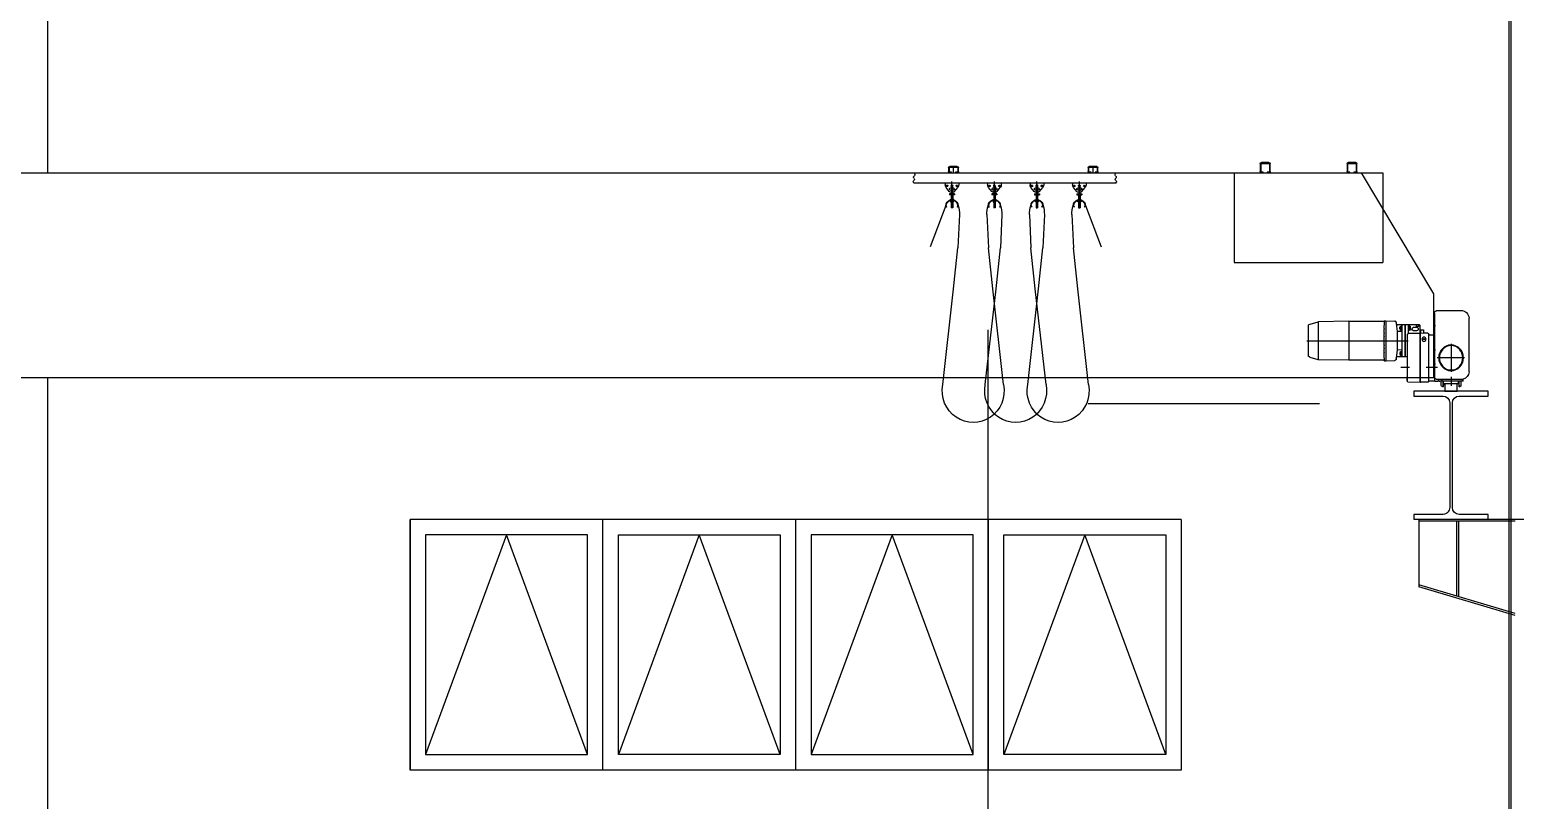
# Model space of a CAD drawing. Extents: x -266287 to 275962, y -324567 to 363765.
# Drawn here: x -123587 to -115880, y -219685 to -215688 of the extents above; entities that cross this region are included whole.
import ezdxf

# ---------------------------------------------------------------- set-up
doc = ezdxf.new("R2010")
doc.units = 0
doc.header["$LTSCALE"] = 1000
doc.layers.get('0').update_dxf_attribs({"linetype": 'CONTINUOUS'})
doc.layers.add('E_WINDOW', color=4, linetype='CONTINUOUS')
doc.layers.add('柱子', color=3, linetype='CONTINUOUS')

# ---------------------------------------------------------------- blocks, each defined once
blk = doc.blocks.new('fsfsfsf')
at = {"color": 240}
for p, q in [((929132.7, 69739), (929132.7, 69778.9)), ((929136.6, 69778.9), (929136.6, 69739)), ((929139.1, 69785.5), (929177.7, 69785.5)), ((929177.7, 69781.5), (929139.1, 69781.5)), ((929180.3, 69739), (929180.3, 69778.9)), ((929184.1, 69778.9), (929184.1, 69739)), ((929582.6, 69739), (929582.6, 69778.9)), ((929586.5, 69778.9), (929586.5, 69739)), ((929589, 69785.5), (929627.6, 69785.5)), ((929627.6, 69781.5), (929589, 69781.5)), ((929630.2, 69739), (929630.2, 69778.9)), ((929634, 69778.9), (929634, 69739)), ((930476, 69739), (930476, 69759)), ((930479.9, 69759), (930479.9, 69739)), ((930482.5, 69765.6), (930521, 69765.6)), ((930521, 69761.6), (930482.5, 69761.6)), ((930501.8, 69732.4), (930501.8, 69765.6)), ((930523.6, 69739), (930523.6, 69759)), ((930527.5, 69759), (930527.5, 69739)), ((931199.5, 69739), (931199.5, 69759)), ((931203.4, 69759), (931203.4, 69739)), ((931205.9, 69765.6), (931244.5, 69765.6)), ((931244.5, 69761.6), (931205.9, 69761.6)), ((931225.2, 69732.4), (931225.2, 69765.6)), ((931247.1, 69739), (931247.1, 69759)), ((931250.9, 69759), (931250.9, 69739)), ((928734.2, 69105), (929109.6, 69732.4)), ((950679, 69732.4), (928997.7, 69732.4)), ((928997.7, 69732.4), (928997.7, 69267.2)), ((929139.1, 69736.4), (929148.1, 69736.4)), ((929148.1, 69736.4), (929148.1, 69732.4)), ((929168.7, 69736.4), (929177.7, 69736.4)), ((929168.7, 69732.4), (929168.7, 69736.4)), ((929589, 69736.4), (929598, 69736.4)), ((929598, 69736.4), (929598, 69732.4)), ((929618.6, 69736.4), (929627.6, 69736.4)), ((929618.6, 69732.4), (929618.6, 69736.4)), ((929769, 69732.4), (929769, 69267.2)), ((930382.9, 69678.5), (930380.3, 69683.2)), ((930381.2, 69691.1), (930384.5, 69694.7)), ((930385, 69703.3), (930382.6, 69706.7)), ((930382.9, 69678.5), (931431.1, 69678.5)), ((930387.3, 69725.2), (930384, 69732.4)), ((930384, 69716), (930385.2, 69716.9)), ((930482.5, 69736.4), (930491.5, 69736.4)), ((930491.5, 69736.4), (930491.5, 69732.4)), ((930512, 69736.4), (930521, 69736.4)), ((930512, 69732.4), (930512, 69736.4)), ((930537.5, 69678.5), (930537.5, 69670.5)), ((930547.1, 69668.9), (930547.1, 69659.3)), ((930571.1, 69678.5), (930574.6, 69678.5)), ((930572.8, 69551.1), (930572.8, 69687.4)), ((930572.8, 69676.7), (930572.8, 69680.4)), ((930598.5, 69668.9), (930598.5, 69659.3)), ((930608.2, 69678.5), (930608.2, 69670.5)), ((930757.7, 69678.5), (930757.7, 69670.5)), ((930767.3, 69668.9), (930767.3, 69659.3)), ((930791.3, 69678.5), (930794.8, 69678.5)), ((930793, 69551.1), (930793, 69687.4)), ((930793, 69676.7), (930793, 69680.4)), ((930818.8, 69668.9), (930818.8, 69659.3)), ((930828.4, 69678.5), (930828.4, 69670.5)), ((930977.9, 69678.5), (930977.9, 69670.5)), ((930987.5, 69668.9), (930987.5, 69659.3)), ((931015, 69678.5), (931011.5, 69678.5)), ((931013.3, 69551.1), (931013.3, 69687.4)), ((931013.3, 69676.7), (931013.3, 69680.4)), ((931039, 69668.9), (931039, 69659.3)), ((931048.6, 69678.5), (931048.6, 69670.5)), ((931198.1, 69678.5), (931198.1, 69670.5)), ((931205.9, 69736.4), (931214.9, 69736.4)), ((931207.8, 69668.9), (931207.8, 69659.3)), ((931214.9, 69736.4), (931214.9, 69732.4)), ((931235.2, 69678.5), (931231.7, 69678.5)), ((931233.5, 69551.1), (931233.5, 69687.4)), ((931233.5, 69676.7), (931233.5, 69680.4)), ((931235.5, 69736.4), (931244.5, 69736.4)), ((931235.5, 69732.4), (931235.5, 69736.4)), ((931259.2, 69668.9), (931259.2, 69659.3)), ((931268.8, 69678.5), (931268.8, 69670.5)), ((931426.7, 69725.2), (931430, 69732.4)), ((931430, 69716), (931428.8, 69716.9)), ((931429, 69703.3), (931431.5, 69706.7)), ((931432.9, 69691.1), (931429.5, 69694.7)), ((931431.1, 69678.5), (931433.8, 69683.2)), ((930559, 69636.2), (930542.3, 69656.8)), ((930551.7, 69664.1), (930542.5, 69664.1)), ((930560, 69622.9), (930560, 69618.9)), ((930585.7, 69622.9), (930560, 69622.9)), ((930585.7, 69618.9), (930560, 69618.9)), ((930581.8, 69592.3), (930563.8, 69592.3)), ((930568.5, 69592.3), (930568.5, 69589.5)), ((930569, 69666.8), (930569, 69664.1)), ((930576.7, 69617.6), (930569, 69617.6)), ((930569, 69617.6), (930569, 69592.3)), ((930569.5, 69663.6), (930569.5, 69622.9)), ((930569.5, 69618.9), (930569.5, 69592.3)), ((930572.8, 69594.4), (930572.8, 69586.4)), ((930576.2, 69663.6), (930576.2, 69622.9)), ((930576.2, 69618.9), (930576.2, 69592.3)), ((930576.7, 69664.1), (930576.7, 69666.8)), ((930576.7, 69617.6), (930576.7, 69592.3)), ((930577.2, 69592.3), (930577.2, 69589.5)), ((930585.7, 69622.9), (930585.7, 69618.9)), ((930586.6, 69636.2), (930603.4, 69656.8)), ((930603.2, 69664.1), (930593.9, 69664.1)), ((930779.3, 69636.2), (930762.5, 69656.8)), ((930772, 69664.1), (930762.7, 69664.1)), ((930780.2, 69622.9), (930780.2, 69618.9)), ((930805.9, 69622.9), (930780.2, 69622.9)), ((930805.9, 69618.9), (930780.2, 69618.9)), ((930802, 69592.3), (930784, 69592.3)), ((930788.7, 69592.3), (930788.7, 69589.5)), ((930789.2, 69666.8), (930789.2, 69664.1)), ((930796.9, 69617.6), (930789.2, 69617.6)), ((930789.2, 69617.6), (930789.2, 69592.3)), ((930789.7, 69663.6), (930789.7, 69622.9)), ((930789.7, 69618.9), (930789.7, 69592.3)), ((930793, 69594.4), (930793, 69586.4)), ((930796.4, 69663.6), (930796.4, 69622.9)), ((930796.4, 69618.9), (930796.4, 69592.3)), ((930796.9, 69664.1), (930796.9, 69666.8)), ((930796.9, 69617.6), (930796.9, 69592.3)), ((930797.4, 69592.3), (930797.4, 69589.5)), ((930805.9, 69622.9), (930805.9, 69618.9)), ((930806.8, 69636.2), (930823.6, 69656.8)), ((930823.4, 69664.1), (930814.1, 69664.1)), ((930999.5, 69636.2), (930982.7, 69656.8)), ((930992.2, 69664.1), (930982.9, 69664.1)), ((931000.4, 69622.9), (931000.4, 69618.9)), ((931000.4, 69622.9), (931026.1, 69622.9)), ((931000.4, 69618.9), (931026.1, 69618.9)), ((931004.3, 69592.3), (931022.3, 69592.3)), ((931008.9, 69592.3), (931008.9, 69589.5)), ((931009.4, 69664.1), (931009.4, 69666.8)), ((931009.4, 69617.6), (931017.1, 69617.6)), ((931009.4, 69617.6), (931009.4, 69592.3)), ((931009.9, 69663.6), (931009.9, 69622.9)), ((931009.9, 69618.9), (931009.9, 69592.3)), ((931013.3, 69594.4), (931013.3, 69586.4)), ((931016.6, 69663.6), (931016.6, 69622.9)), ((931016.6, 69618.9), (931016.6, 69592.3)), ((931017.1, 69666.8), (931017.1, 69664.1)), ((931017.1, 69617.6), (931017.1, 69592.3)), ((931017.6, 69592.3), (931017.6, 69589.5)), ((931026.1, 69622.9), (931026.1, 69618.9)), ((931027, 69636.2), (931043.8, 69656.8)), ((931043.6, 69664.1), (931034.3, 69664.1)), ((931219.7, 69636.2), (931202.9, 69656.8)), ((931212.4, 69664.1), (931203.1, 69664.1)), ((931220.6, 69622.9), (931220.6, 69618.9)), ((931220.6, 69622.9), (931246.3, 69622.9)), ((931220.6, 69618.9), (931246.3, 69618.9)), ((931224.5, 69592.3), (931242.5, 69592.3)), ((931229.1, 69592.3), (931229.1, 69589.5)), ((931229.6, 69664.1), (931229.6, 69666.8)), ((931229.6, 69617.6), (931237.3, 69617.6)), ((931229.6, 69617.6), (931229.6, 69592.3)), ((931230.1, 69663.6), (931230.1, 69622.9)), ((931230.1, 69618.9), (931230.1, 69592.3)), ((931233.5, 69594.4), (931233.5, 69586.4)), ((931236.8, 69663.6), (931236.8, 69622.9)), ((931236.8, 69618.9), (931236.8, 69592.3)), ((931237.3, 69666.8), (931237.3, 69664.1)), ((931237.3, 69617.6), (931237.3, 69592.3)), ((931237.8, 69592.3), (931237.8, 69589.5)), ((931246.3, 69622.9), (931246.3, 69618.9)), ((931247.3, 69636.2), (931264, 69656.8)), ((931254.6, 69664.1), (931263.8, 69664.1)), ((930540.8, 69563.3), (930459.1, 69348.8)), ((930540.7, 69561.8), (930544.6, 69555.1)), ((930546.8, 69556.5), (930543.3, 69562.4)), ((930544.6, 69555.1), (930546.8, 69556.5)), ((930563.8, 69589.5), (930581.8, 69589.5)), ((930580.4, 69589.5), (930565.2, 69589.5)), ((930565.2, 69589.5), (930565.2, 69587.8)), ((930565.2, 69587.8), (930580.4, 69587.8)), ((930565.7, 69587.4), (930565.7, 69581.6)), ((930567.5, 69581.2), (930578.2, 69581.2)), ((930569, 69581.2), (930569, 69551.1)), ((930576.7, 69551.1), (930569, 69551.1)), ((930569.3, 69587.4), (930569.3, 69581.6)), ((930569.5, 69581.2), (930569.5, 69551.1)), ((930572, 69589.5), (930572.8, 69587.8)), ((930573.7, 69587.8), (930572.8, 69589.5)), ((930576.2, 69581.2), (930576.2, 69551.1)), ((930576.4, 69587.4), (930576.4, 69581.6)), ((930576.7, 69581.2), (930576.7, 69551.1)), ((930579.9, 69581.6), (930579.9, 69587.4)), ((930580.4, 69587.8), (930580.4, 69589.5)), ((930602.3, 69562.4), (930598.9, 69556.5)), ((930598.9, 69556.5), (930601.1, 69555.1)), ((930601.1, 69555.1), (930604.9, 69561.8)), ((930611.8, 69515.8), (930603.9, 69342.7)), ((930754.1, 69515.8), (930762, 69342.7)), ((930760.9, 69561.8), (930764.8, 69555.1)), ((930767, 69556.5), (930763.5, 69562.4)), ((930764.8, 69555.1), (930767, 69556.5)), ((930784, 69589.5), (930802, 69589.5)), ((930800.6, 69589.5), (930785.5, 69589.5)), ((930785.5, 69589.5), (930785.5, 69587.8)), ((930785.5, 69587.8), (930800.6, 69587.8)), ((930785.9, 69587.4), (930785.9, 69581.6)), ((930787.7, 69581.2), (930798.4, 69581.2)), ((930789.2, 69581.2), (930789.2, 69551.1)), ((930796.9, 69551.1), (930789.2, 69551.1)), ((930789.5, 69587.4), (930789.5, 69581.6)), ((930789.7, 69581.2), (930789.7, 69551.1)), ((930792.2, 69589.5), (930793, 69587.8)), ((930793.9, 69587.8), (930793, 69589.5)), ((930796.4, 69581.2), (930796.4, 69551.1)), ((930796.6, 69587.4), (930796.6, 69581.6)), ((930796.9, 69581.2), (930796.9, 69551.1)), ((930800.1, 69581.6), (930800.1, 69587.4)), ((930800.6, 69587.8), (930800.6, 69589.5)), ((930822.5, 69562.4), (930819.1, 69556.5)), ((930819.1, 69556.5), (930821.3, 69555.1)), ((930821.3, 69555.1), (930825.2, 69561.8)), ((930832, 69515.8), (930824.1, 69342.7)), ((930974.3, 69515.8), (930982.2, 69342.7)), ((930985, 69555.1), (930981.1, 69561.8)), ((930983.8, 69562.4), (930987.2, 69556.5)), ((930987.2, 69556.5), (930985, 69555.1)), ((931022.3, 69589.5), (931004.3, 69589.5)), ((931005.7, 69589.5), (931020.8, 69589.5)), ((931005.7, 69587.8), (931005.7, 69589.5)), ((931020.8, 69587.8), (931005.7, 69587.8)), ((931006.2, 69581.6), (931006.2, 69587.4)), ((931018.6, 69581.2), (931007.9, 69581.2)), ((931009.4, 69581.2), (931009.4, 69551.1)), ((931009.4, 69551.1), (931017.1, 69551.1)), ((931009.7, 69587.4), (931009.7, 69581.6)), ((931009.9, 69581.2), (931009.9, 69551.1)), ((931012.4, 69587.8), (931013.3, 69589.5)), ((931014.1, 69589.5), (931013.3, 69587.8)), ((931016.6, 69581.2), (931016.6, 69551.1)), ((931016.8, 69587.4), (931016.8, 69581.6)), ((931017.1, 69581.2), (931017.1, 69551.1)), ((931020.4, 69587.4), (931020.4, 69581.6)), ((931020.8, 69589.5), (931020.8, 69587.8)), ((931039.3, 69556.5), (931042.8, 69562.4)), ((931041.5, 69555.1), (931039.3, 69556.5)), ((931045.4, 69561.8), (931041.5, 69555.1)), ((931052.2, 69515.8), (931044.3, 69342.7)), ((931194.5, 69515.8), (931202.4, 69342.7)), ((931205.2, 69555.1), (931201.4, 69561.8)), ((931204, 69562.4), (931207.4, 69556.5)), ((931207.4, 69556.5), (931205.2, 69555.1)), ((931242.5, 69589.5), (931224.5, 69589.5)), ((931225.9, 69589.5), (931241.1, 69589.5)), ((931225.9, 69587.8), (931225.9, 69589.5)), ((931241.1, 69587.8), (931225.9, 69587.8)), ((931226.4, 69581.6), (931226.4, 69587.4)), ((931238.8, 69581.2), (931228.1, 69581.2)), ((931229.6, 69581.2), (931229.6, 69551.1)), ((931229.6, 69551.1), (931237.3, 69551.1)), ((931229.9, 69587.4), (931229.9, 69581.6)), ((931230.1, 69581.2), (931230.1, 69551.1)), ((931232.6, 69587.8), (931233.5, 69589.5)), ((931234.3, 69589.5), (931233.5, 69587.8)), ((931236.8, 69581.2), (931236.8, 69551.1)), ((931237, 69587.4), (931237, 69581.6)), ((931237.3, 69581.2), (931237.3, 69551.1)), ((931240.6, 69587.4), (931240.6, 69581.6)), ((931241.1, 69589.5), (931241.1, 69587.8)), ((931259.5, 69556.5), (931263, 69562.4)), ((931261.7, 69555.1), (931259.5, 69556.5)), ((931265.6, 69561.8), (931261.7, 69555.1)), ((931265.5, 69563.3), (931347.2, 69348.8)), ((930581, 69130), (930603.9, 69342.7)), ((930784.8, 69130), (930762, 69342.7)), ((930801.3, 69130), (930824.1, 69342.7)), ((931005, 69130), (930982.2, 69342.7)), ((931021.5, 69130), (931044.3, 69342.7)), ((931225.3, 69130), (931202.4, 69342.7)), ((929769, 69267.2), (928997.7, 69267.2)), ((930525.1, 68633.9), (930581, 69130)), ((930745.3, 68633.9), (930801.4, 69130.9)), ((930840.7, 68633.9), (930784.7, 69130.9)), ((930965.6, 68633.9), (931021.5, 69130)), ((931061, 68633.9), (931005, 69130)), ((931281.2, 68633.9), (931225.2, 69130.9)), ((928734.2, 68669.1), (928734.2, 69105)), ((928551, 68699.7), (928551, 68978.8)), ((928720.7, 69018.6), (928592.8, 69018.6)), ((928720.7, 69016), (928720.7, 69018.6)), ((928722, 69015.7), (928720.7, 69016)), ((928731, 69006.4), (928731, 68651.8)), ((928726, 68938.9), (928733.8, 68938.9)), ((928765.5, 68901), (928784.9, 68901.3)), ((928801.6, 68901.6), (928784.9, 68901.3)), ((928786.2, 68902.6), (928786.2, 68916)), ((928801.6, 68917.6), (928787.5, 68917.4)), ((928801.6, 68901.6), (928801.6, 68917.6)), ((928801.6, 68901.6), (928802.9, 68901.7)), ((928802.9, 68646.5), (928802.9, 68901.7)), ((928805.5, 68901), (928802.9, 68901)), ((928805.5, 68646.6), (928805.5, 68941.4)), ((928805.6, 68901.6), (928805.5, 68901.6)), ((928805.8, 68901.6), (928805.6, 68901.6)), ((928806.2, 68901.5), (928805.8, 68901.6)), ((928806.8, 68901.5), (928806.2, 68901.5)), ((928864.6, 68901.5), (928806.8, 68901.5)), ((928807.5, 68943.5), (928865.6, 68943.5)), ((928813.2, 68942.2), (928813.2, 68936.9)), ((928814.5, 68935.6), (928822.2, 68935.6)), ((928823.5, 68936.9), (928823.5, 68942.2)), ((928838.9, 68931.6), (928823.5, 68931.6)), ((928823.5, 68913), (928838.9, 68913)), ((928856.3, 68935.6), (928856.6, 68936.9)), ((928856.4, 68936.2), (928856.3, 68935.5)), ((928856.3, 68935.6), (928856.3, 68918.3)), ((928856.3, 68935.5), (928856.3, 68934.8)), ((928856.3, 68934.1), (928856.3, 68933.4)), ((928856.3, 68933.4), (928856.4, 68932.6)), ((928856.4, 68930.5), (928856.3, 68929.1)), ((928856.3, 68929.1), (928856.3, 68927.6)), ((928856.3, 68926.2), (928856.3, 68924.8)), ((928856.3, 68924.8), (928856.4, 68923.4)), ((928856.4, 68921.2), (928856.3, 68920.5)), ((928856.3, 68920.5), (928856.3, 68919.8)), ((928856.3, 68919.1), (928856.3, 68918.4)), ((928856.3, 68918.4), (928856.4, 68917.7)), ((928856.3, 68918.3), (928856.6, 68917)), ((928856.6, 68936.9), (928856.4, 68936.2)), ((928856.4, 68932.6), (928856.6, 68931.9)), ((928856.6, 68931.9), (928856.4, 68930.5)), ((928856.4, 68923.4), (928856.6, 68921.9)), ((928856.6, 68921.9), (928856.4, 68921.2)), ((928856.4, 68917.7), (928856.6, 68917)), ((928856.6, 68936.9), (928860.9, 68936.9)), ((928856.6, 68931.9), (928860.9, 68931.9)), ((928856.6, 68921.9), (928860.9, 68921.9)), ((928856.6, 68917), (928860.9, 68917)), ((928860.2, 68935), (928860.1, 68934.4)), ((928860.1, 68934.4), (928860.2, 68933.8)), ((928860.2, 68928.9), (928860.1, 68927.9)), ((928860.1, 68927.9), (928860.1, 68926.9)), ((928860.1, 68926.9), (928860.1, 68925.9)), ((928860.1, 68925.9), (928860.2, 68925)), ((928860.2, 68920.1), (928860.1, 68919.5)), ((928860.1, 68919.5), (928860.2, 68918.8)), ((928860.3, 68935.6), (928860.2, 68935)), ((928860.2, 68933.8), (928860.3, 68933.2)), ((928860.4, 68929.9), (928860.2, 68928.9)), ((928860.2, 68925), (928860.4, 68924)), ((928860.3, 68920.7), (928860.2, 68920.1)), ((928860.2, 68918.8), (928860.3, 68918.2)), ((928860.5, 68936.3), (928860.3, 68935.6)), ((928860.3, 68933.2), (928860.5, 68932.6)), ((928860.5, 68921.3), (928860.3, 68920.7)), ((928860.3, 68918.2), (928860.5, 68917.6)), ((928860.6, 68930.9), (928860.4, 68929.9)), ((928860.4, 68924), (928860.6, 68923)), ((928860.9, 68936.9), (928860.5, 68936.3)), ((928860.5, 68932.6), (928860.9, 68931.9)), ((928860.9, 68921.9), (928860.5, 68921.3)), ((928860.5, 68917.6), (928860.9, 68917)), ((928860.9, 68931.9), (928860.6, 68930.9)), ((928860.6, 68923), (928860.9, 68921.9)), ((928860.9, 68936.9), (928862, 68939)), ((928860.9, 68917), (928862, 68914.8)), ((928862, 68939), (928865.3, 68939)), ((928862, 68914.8), (928862, 68939)), ((928862, 68914.8), (928865.3, 68914.8)), ((928864.6, 68941.5), (928864.7, 68942.1)), ((928864.6, 68941.4), (928864.6, 68941.5)), ((928864.6, 68941.4), (928864.6, 68941.4)), ((928864.6, 68941.4), (928864.6, 68939)), ((928864.6, 68939.6), (928864.7, 68940.1)), ((928864.6, 68900.3), (928864.6, 68914.8)), ((928864.7, 68912.3), (928864.6, 68912.3)), ((928864.7, 68942.1), (928864.9, 68942.7)), ((928864.7, 68940.1), (928864.8, 68940.5)), ((928864.8, 68912.2), (928864.7, 68912.3)), ((928864.8, 68940.5), (928865, 68941)), ((928865, 68912.2), (928864.8, 68912.2)), ((928864.9, 68942.7), (928865.2, 68943.1)), ((928865, 68941), (928865.3, 68941.3)), ((928865.3, 68912.2), (928865, 68912.2)), ((928865.2, 68943.1), (928865.4, 68943.3)), ((928865.3, 68912.2), (928865.3, 68941.3)), ((928865.4, 68943.3), (928865.5, 68943.5)), ((928865.5, 68943.5), (928865.6, 68943.5)), ((928867.2, 68944.2), (928880, 68944.2)), ((928880, 68778.1), (928880, 68944.2)), ((928880, 68943.5), (928882.6, 68943.5)), ((928882.6, 68944.2), (928922.5, 68944.2)), ((928882.6, 68777.4), (928882.6, 68944.2)), ((928898, 68777.4), (928898, 68944.2)), ((928898, 68941.6), (928898, 68941.6)), ((928901.2, 68939), (928898, 68939)), ((928901.2, 68914.8), (928898, 68914.8)), ((928898, 68908.7), (928924.4, 68909)), ((928902.4, 68936.9), (928901.2, 68939)), ((928901.2, 68914.8), (928901.2, 68939)), ((928902.4, 68917), (928901.2, 68914.8)), ((928902.4, 68936.9), (928902.7, 68936.3)), ((928906.7, 68936.9), (928902.4, 68936.9)), ((928902.7, 68932.5), (928902.4, 68931.9)), ((928902.4, 68931.9), (928902.7, 68930.9)), ((928906.7, 68931.9), (928902.4, 68931.9)), ((928902.7, 68923), (928902.4, 68921.9)), ((928902.4, 68921.9), (928902.7, 68921.4)), ((928906.7, 68921.9), (928902.4, 68921.9)), ((928902.7, 68917.5), (928902.4, 68917)), ((928906.7, 68917), (928902.4, 68917)), ((928902.7, 68936.3), (928902.9, 68935.8)), ((928902.9, 68933.1), (928902.7, 68932.5)), ((928902.7, 68930.9), (928902.9, 68929.9)), ((928902.9, 68924), (928902.7, 68923)), ((928902.7, 68921.4), (928902.9, 68920.8)), ((928902.9, 68918.1), (928902.7, 68917.5)), ((928902.9, 68935.8), (928903.1, 68935.2)), ((928903.1, 68933.6), (928902.9, 68933.1)), ((928902.9, 68929.9), (928903.1, 68928.9)), ((928903.1, 68925), (928902.9, 68924)), ((928902.9, 68920.8), (928903.1, 68920.3)), ((928903.1, 68918.6), (928902.9, 68918.1)), ((928903.1, 68935.2), (928903.2, 68934.7)), ((928903.2, 68934.1), (928903.1, 68933.6)), ((928903.1, 68928.9), (928903.1, 68927.9)), ((928903.1, 68927.9), (928903.2, 68926.9)), ((928903.2, 68926.9), (928903.1, 68925.9)), ((928903.1, 68925.9), (928903.1, 68925)), ((928903.1, 68920.3), (928903.2, 68919.7)), ((928903.2, 68919.2), (928903.1, 68918.6)), ((928903.2, 68934.7), (928903.2, 68934.1)), ((928903.2, 68919.7), (928903.2, 68919.2)), ((928906.8, 68936.3), (928906.7, 68936.9)), ((928906.7, 68936.9), (928907, 68935.6)), ((928906.7, 68931.9), (928906.8, 68932.6)), ((928906.8, 68930.7), (928906.7, 68931.9)), ((928906.7, 68921.9), (928906.8, 68923.2)), ((928906.8, 68921.3), (928906.7, 68921.9)), ((928906.7, 68917), (928907, 68918.3)), ((928906.7, 68917), (928906.8, 68917.6)), ((928906.9, 68935.7), (928906.8, 68936.3)), ((928906.8, 68932.6), (928906.9, 68933.2)), ((928906.9, 68929.4), (928906.8, 68930.7)), ((928906.8, 68923.2), (928906.9, 68924.5)), ((928906.9, 68920.7), (928906.8, 68921.3)), ((928906.8, 68917.6), (928906.9, 68918.2)), ((928907, 68935), (928906.9, 68935.7)), ((928906.9, 68933.2), (928907, 68933.8)), ((928907, 68928.2), (928906.9, 68929.4)), ((928906.9, 68924.5), (928907, 68925.7)), ((928907, 68920.1), (928906.9, 68920.7)), ((928906.9, 68918.2), (928907, 68918.8)), ((928907, 68918.3), (928907, 68935.6)), ((928907, 68934.4), (928907, 68935)), ((928907, 68933.8), (928907, 68934.4)), ((928908.6, 68932.2), (928907, 68932.2)), ((928907, 68926.9), (928907, 68928.2)), ((928907, 68925.7), (928907, 68926.9)), ((928908.6, 68921.6), (928907, 68921.6)), ((928907, 68919.5), (928907, 68920.1)), ((928907, 68918.8), (928907, 68919.5)), ((928909.6, 68931.2), (928908.6, 68932.2)), ((928908.6, 68921.6), (928908.6, 68932.2)), ((928909.6, 68922.6), (928908.6, 68921.6)), ((928909.6, 68922.6), (928909.6, 68931.2)), ((928924.1, 68944.4), (928922.5, 68944.2)), ((928925.7, 68945.1), (928924.1, 68944.4)), ((928928.9, 68950.9), (928924.4, 68909)), ((928924.4, 68909), (928924.4, 68813.3)), ((928927, 68946.2), (928925.7, 68945.1)), ((928928, 68947.5), (928927, 68946.2)), ((928928.7, 68949.1), (928928, 68947.5)), ((928928.9, 68950.9), (928928.7, 68949.1)), ((928928.9, 68955.5), (928929.1, 68957.4)), ((928928.9, 68955.5), (928928.9, 68950.9)), ((928929.1, 68957.4), (928929.8, 68959.1)), ((928929.8, 68959.1), (928930.8, 68960.6)), ((928930.8, 68960.6), (928932.2, 68961.8)), ((928932.2, 68961.8), (928933.8, 68962.5)), ((928933.8, 68962.5), (928935.6, 68962.8)), ((928982.9, 68965.4), (928935.6, 68962.8)), ((928989.5, 68965.5), (928982.9, 68965.5)), ((928982.9, 68965.4), (928982.9, 68756.9)), ((928992.1, 68962.1), (928992, 68963)), ((928992, 68959.7), (928992.2, 68955.8)), ((928992.1, 68924.3), (928992, 68923.8)), ((928992, 68923.8), (928992, 68922.8)), ((928992, 68922.8), (928992, 68922.6)), ((928992, 68922.6), (928992, 68922.4)), ((928992, 68922.4), (928992.1, 68921.6)), ((928992.1, 68901.9), (928992, 68900.5)), ((928992, 68900.5), (928992.1, 68899.7)), ((929175.1, 68962.2), (928992.1, 68962.1)), ((928992.1, 68962.1), (928992.3, 68950.7)), ((928992.7, 68924.5), (928992.1, 68924.3)), ((928992.1, 68921.6), (928992.7, 68921)), ((928992.1, 68921.6), (928992.1, 68921.6)), ((928992.7, 68902.8), (928992.1, 68902.3)), ((928992.1, 68902.3), (928992.1, 68901.9)), ((928992.1, 68899.7), (928993, 68899)), ((928992.1, 68899.7), (928992.1, 68899.7)), ((928992.2, 68955.8), (928993, 68926.8)), ((928993, 68924.6), (928992.7, 68924.5)), ((928992.7, 68921), (928992.8, 68920.8)), ((928993.2, 68903.3), (928992.7, 68902.8)), ((928992.8, 68920.8), (928993.1, 68920.4)), ((928993, 68926.8), (928993, 68924.6)), ((928993, 68899), (928993.2, 68898.9)), ((928993.1, 68920.4), (928993.2, 68915.7)), ((928993.2, 68915.7), (928993.2, 68903.3)), ((928993.2, 68898.9), (928993.2, 68886.1)), ((929175.1, 68962.2), (929331.6, 68960.2)), ((929175.1, 68962.2), (929175.1, 68760.1)), ((929333.2, 68959.5), (929332.9, 68959.5)), ((929333.2, 68959.5), (929333.2, 68763.7)), ((929375.5, 68947.8), (929333.2, 68959.5)), ((929376.2, 68947.4), (929375.5, 68947.8)), ((929376.5, 68946.5), (929375.8, 68947.2)), ((929376.9, 68946.6), (929376.2, 68947.4)), ((929377.3, 68945.6), (929376.9, 68946.6)), ((929377, 68944.5), (929377.2, 68944.4)), ((929377.2, 68944.4), (929377.3, 68944.4)), ((929377.5, 68944.5), (929377.3, 68945.6)), ((929377.3, 68944.4), (929377.5, 68944.4)), ((929377.5, 68944.8), (929383.4, 68943.2)), ((929377.5, 68944.4), (929377.5, 68944.5)), ((929377.5, 68944.4), (929377.5, 68944.4)), ((929384.6, 68780.7), (929384.6, 68941.6)), ((931048.1, 68917.6), (931048.1, 62632.3)), ((928644.2, 68846.2), (928644.2, 68699.5)), ((928760.6, 68892.7), (928734.2, 68892.7)), ((928760.5, 68649.4), (928760.5, 68895.7)), ((928784.9, 68872.9), (928781.7, 68871)), ((928781.7, 68871), (928781.7, 68867.3)), ((928781.7, 68867.3), (928784.9, 68865.3)), ((928788.1, 68871), (928784.9, 68872.9)), ((928784.9, 68865.3), (928788.1, 68867.3)), ((928788.1, 68867.3), (928788.1, 68871)), ((929391.9, 68861.1), (928867.6, 68861.1)), ((928871, 68649.8), (928871, 68893)), ((928992.1, 68822.2), (928992, 68821)), ((928992, 68821), (928992.1, 68820)), ((928993.2, 68886.1), (928992.1, 68885.4)), ((928992.1, 68885.4), (928992.1, 68885)), ((928992.1, 68885), (928992.1, 68883.8)), ((928992.1, 68883.8), (928992.1, 68882.9)), ((928992.1, 68882.9), (928992.1, 68882.7)), ((928992.1, 68882.7), (928993.2, 68882.1)), ((928992.1, 68869.9), (928992.2, 68870.1)), ((928992.1, 68869), (928992.1, 68869.9)), ((928992.1, 68867.8), (928992.1, 68869)), ((928992.2, 68867.5), (928992.1, 68867.8)), ((928992.1, 68854.7), (928992.2, 68854.8)), ((928992.1, 68853.8), (928992.1, 68854.7)), ((928992.1, 68852.6), (928992.1, 68853.8)), ((928992.2, 68852.2), (928992.1, 68852.6)), ((928993.2, 68840.2), (928992.1, 68839.5)), ((928992.1, 68839.5), (928992.1, 68839.1)), ((928992.1, 68839.1), (928992.1, 68837.9)), ((928992.1, 68837.9), (928992.1, 68837)), ((928992.1, 68837), (928992.1, 68836.9)), ((928992.1, 68836.9), (928993.2, 68836.2)), ((928992.4, 68822.8), (928992.1, 68822.6)), ((928992.1, 68822.6), (928992.1, 68822.2)), ((928993.2, 68870.7), (928992.2, 68870.1)), ((928992.2, 68867.5), (928993.2, 68866.9)), ((928993.2, 68855.4), (928992.2, 68854.8)), ((928992.2, 68852.2), (928993.2, 68851.6)), ((928993.2, 68823.4), (928992.4, 68822.8)), ((928993.2, 68882.1), (928993.2, 68870.7)), ((928993.2, 68866.9), (928993.2, 68855.4)), ((928993.2, 68851.6), (928993.2, 68840.2)), ((928993.2, 68836.2), (928993.2, 68823.4)), ((928575.4, 68772.8), (928715.9, 68772.8)), ((928726, 68812.6), (928733.8, 68812.6)), ((928873.1, 68778.1), (928880, 68778.1)), ((928880, 68778.7), (928882.6, 68778.7)), ((928882.6, 68777.4), (928925.3, 68777.4)), ((928898, 68813.5), (928924.4, 68813.3)), ((928901.2, 68807.4), (928898, 68807.4)), ((928901.2, 68783.3), (928898, 68783.3)), ((928902.4, 68805.3), (928901.2, 68807.4)), ((928901.2, 68783.3), (928901.2, 68807.4)), ((928902.4, 68785.4), (928901.2, 68783.3)), ((928902.4, 68805.3), (928902.7, 68804.7)), ((928906.7, 68805.3), (928902.4, 68805.3)), ((928902.7, 68800.9), (928902.4, 68800.3)), ((928902.4, 68800.3), (928902.7, 68799.3)), ((928906.7, 68800.3), (928902.4, 68800.3)), ((928902.7, 68791.4), (928902.4, 68790.4)), ((928902.4, 68790.4), (928902.7, 68789.8)), ((928906.7, 68790.4), (928902.4, 68790.4)), ((928902.7, 68786), (928902.4, 68785.4)), ((928906.7, 68785.4), (928902.4, 68785.4)), ((928902.7, 68804.7), (928902.9, 68804.2)), ((928902.9, 68801.5), (928902.7, 68800.9)), ((928902.7, 68799.3), (928902.9, 68798.3)), ((928902.9, 68792.4), (928902.7, 68791.4)), ((928902.7, 68789.8), (928902.9, 68789.2)), ((928902.9, 68786.5), (928902.7, 68786)), ((928902.9, 68804.2), (928903.1, 68803.6)), ((928903.1, 68802), (928902.9, 68801.5)), ((928902.9, 68798.3), (928903.1, 68797.3)), ((928903.1, 68793.4), (928902.9, 68792.4)), ((928902.9, 68789.2), (928903.1, 68788.7)), ((928903.1, 68787.1), (928902.9, 68786.5)), ((928903.1, 68803.6), (928903.2, 68803.1)), ((928903.2, 68802.6), (928903.1, 68802)), ((928903.1, 68797.3), (928903.1, 68796.3)), ((928903.1, 68796.3), (928903.2, 68795.4)), ((928903.2, 68795.4), (928903.1, 68794.4)), ((928903.1, 68794.4), (928903.1, 68793.4)), ((928903.1, 68788.7), (928903.2, 68788.1)), ((928903.2, 68787.6), (928903.1, 68787.1)), ((928903.2, 68803.1), (928903.2, 68802.6)), ((928903.2, 68788.1), (928903.2, 68787.6)), ((928906.8, 68804.7), (928906.7, 68805.3)), ((928906.7, 68805.3), (928907, 68804)), ((928906.7, 68800.3), (928906.8, 68801)), ((928906.8, 68799.1), (928906.7, 68800.3)), ((928906.7, 68790.4), (928906.8, 68791.6)), ((928906.8, 68789.7), (928906.7, 68790.4)), ((928906.7, 68785.4), (928907, 68786.7)), ((928906.7, 68785.4), (928906.8, 68786)), ((928906.9, 68804.1), (928906.8, 68804.7)), ((928906.8, 68801), (928906.9, 68801.6)), ((928906.9, 68797.8), (928906.8, 68799.1)), ((928906.8, 68791.6), (928906.9, 68792.9)), ((928906.9, 68789.1), (928906.8, 68789.7)), ((928906.8, 68786), (928906.9, 68786.6)), ((928907, 68803.5), (928906.9, 68804.1)), ((928906.9, 68801.6), (928907, 68802.2)), ((928907, 68796.6), (928906.9, 68797.8)), ((928906.9, 68792.9), (928907, 68794.1)), ((928907, 68788.5), (928906.9, 68789.1)), ((928906.9, 68786.6), (928907, 68787.2)), ((928907, 68786.7), (928907, 68804)), ((928907, 68802.8), (928907, 68803.5)), ((928907, 68802.2), (928907, 68802.8)), ((928907, 68800.7), (928909.6, 68800.7)), ((928907, 68795.4), (928907, 68796.6)), ((928907, 68794.1), (928907, 68795.4)), ((928907, 68790), (928909.6, 68790)), ((928907, 68787.9), (928907, 68788.5)), ((928907, 68787.2), (928907, 68787.9)), ((928909.6, 68800.7), (928910.9, 68799.9)), ((928909.6, 68800.7), (928909.6, 68790)), ((928909.6, 68790), (928910.9, 68790.8)), ((928910.9, 68799.9), (928910.9, 68790.8)), ((928924.4, 68813.3), (928928.7, 68772.9)), ((928926.5, 68776.6), (928925.3, 68777.4)), ((928927.5, 68775.6), (928926.5, 68776.6)), ((928928.3, 68774.3), (928927.5, 68775.6)), ((928928.7, 68772.9), (928928.3, 68774.3)), ((928928.9, 68771.4), (928928.7, 68772.9)), ((928928.9, 68771.4), (928928.9, 68766.7)), ((928928.9, 68766.7), (928929.1, 68764.9)), ((928929.1, 68764.9), (928929.8, 68763.2)), ((928929.8, 68763.2), (928930.8, 68761.7)), ((928930.8, 68761.7), (928932.2, 68760.5)), ((928932.2, 68760.5), (928933.8, 68759.8)), ((928933.8, 68759.8), (928935.6, 68759.4)), ((928982.9, 68756.9), (928935.6, 68759.4)), ((928989.5, 68756.8), (928982.9, 68756.8)), ((928992.1, 68800.7), (928992, 68800.1)), ((928992, 68800.1), (928992, 68799.7)), ((928992, 68799.7), (928992, 68799.5)), ((928992, 68799.5), (928992, 68799.2)), ((928992, 68799.2), (928992, 68798.1)), ((928992, 68798.1), (928992.1, 68798)), ((928992.7, 68784.8), (928992, 68759.3)), ((928992.2, 68766.5), (928992, 68762.7)), ((928992.1, 68820), (928992.1, 68819.9)), ((928992.1, 68819.9), (928992.8, 68819.4)), ((928992.4, 68801), (928992.1, 68800.7)), ((928992.1, 68798), (928992.7, 68797.8)), ((928992.1, 68760.2), (929175.1, 68760.1)), ((928992.3, 68769.3), (928992.2, 68766.5)), ((928992.8, 68801.5), (928992.4, 68801)), ((928992.7, 68797.8), (928993, 68797.7)), ((928993, 68797.7), (928992.7, 68784.8)), ((928992.8, 68819.4), (928993.2, 68819)), ((928993.1, 68801.8), (928992.8, 68801.5)), ((928993.2, 68806.6), (928993.1, 68801.8)), ((928993.2, 68819), (928993.2, 68806.6)), ((929175.1, 68760.1), (929331.6, 68762.1)), ((929332.9, 68762.8), (929333.2, 68762.8)), ((929333.2, 68762.8), (929375.5, 68774.5)), ((929333.2, 68762.8), (929333.2, 68763.7)), ((929375.5, 68774.5), (929376.2, 68774.9)), ((929376.2, 68774.9), (929376.9, 68775.6)), ((929376.9, 68775.6), (929377.5, 68777.5)), ((929377.5, 68777.5), (929383.4, 68779.1)), ((928644.2, 68675), (928644.2, 68628.3)), ((928715.4, 68722.9), (928773.6, 68722.9)), ((928726, 68739.5), (928733.8, 68739.5)), ((928734.2, 68669.1), (951054.4, 68669.1)), ((928860.7, 68722.9), (928905.5, 68722.9)), ((928872.3, 68674.4), (928871, 68674.4)), ((928872.3, 68655.8), (928872.3, 68674.4)), ((928451.4, 68574.7), (928451.4, 68600)), ((928451.4, 68600), (928837, 68600)), ((928581.2, 68652.5), (928581.2, 68663.2)), ((928722, 68662.4), (928581.2, 68662.4)), ((928581.2, 68652.5), (928585.7, 68652.5)), ((928583.5, 68652.5), (928584.3, 68652)), ((928584.3, 68652), (928585.7, 68651.8)), ((928585.7, 68652.5), (928585.7, 68662.7)), ((928585.7, 68651.8), (928691.4, 68651.8)), ((928592.5, 68630), (928592.5, 68651.8)), ((928602.6, 68623.1), (928598.8, 68623.4)), ((928602.6, 68623.1), (928602.6, 68651.8)), ((928604.2, 68638.4), (928602.6, 68623.1)), ((928605.7, 68639.8), (928605.7, 68651.8)), ((928682.8, 68639.8), (928605.7, 68639.8)), ((928612.1, 68600), (928612.1, 68639.8)), ((928676.3, 68600), (928612.1, 68600)), ((928676.3, 68639.8), (928676.3, 68600)), ((928682.8, 68639.8), (928682.8, 68651.8)), ((928684.4, 68638.4), (928685.9, 68623.1)), ((928685.9, 68623.1), (928685.9, 68651.8)), ((928688.9, 68623.4), (928685.9, 68623.1)), ((928691.4, 68651.8), (928691.4, 68662.4)), ((928694, 68655), (928691.4, 68655)), ((928694, 68662.4), (928694, 68652.4)), ((928694, 68652.4), (928702.7, 68652.5)), ((928695.3, 68630), (928695.3, 68652.4)), ((928706.6, 68652.5), (928702.3, 68652.5)), ((928707.2, 68653.1), (928707.2, 68662.4)), ((928707.2, 68659.8), (928711.7, 68659.8)), ((928711.7, 68662.4), (928711.7, 68651.8)), ((928731, 68651.8), (928711.7, 68651.8)), ((928734.2, 68651.8), (928760.5, 68651.8)), ((928762.5, 68647.2), (928802.9, 68646.5)), ((928805.5, 68647.2), (928802.9, 68647.2)), ((928869, 68647.7), (928805.5, 68646.6)), ((928837, 68600), (928837, 68574.7)), ((928872.3, 68655.8), (928871, 68655.8)), ((928602.4, 68574.7), (928451.4, 68574.7)), ((928637.1, 67996.6), (928637.1, 68538.8)), ((928651.3, 68538.8), (928651.3, 67996.6)), ((928837, 68574.7), (928686, 68574.7)), ((928451.4, 67935.4), (928451.4, 67960.7)), ((928451.4, 67960.7), (928602.4, 67960.7)), ((928837, 67935.4), (928451.4, 67935.4)), ((928686, 67960.7), (928837, 67960.7)), ((928837, 67960.7), (928837, 67935.4))]:
    blk.add_line(p, q, dxfattribs=at)
for centre, major_axis, start_param, end_param in [((929139.1, 69778.9, -199.8), (0, 6.65), 0, 1.570796), ((929139.1, 69778.9, -199.8), (0, 2.66), 0, 1.570796), ((929177.7, 69778.9, -199.8), (0, 6.65), 4.712389, 6.283185), ((929177.7, 69778.9, -199.8), (0, 2.66), -1.570796, 0), ((929589, 69778.9, -199.8), (0, 6.65), 0, 1.570796), ((929589, 69778.9, -199.8), (0, 2.66), 0, 1.570796), ((929627.6, 69778.9, -199.8), (0, 6.65), 4.712389, 6.283185), ((929627.6, 69778.9, -199.8), (0, 2.66), -1.570796, 0), ((930482.5, 69759), (0, 6.65), 0, 1.570796), ((930482.5, 69759), (0, 2.66), 0, 1.570796), ((930521, 69759), (0, 6.65), 4.712389, 6.283185), ((930521, 69759), (0, 2.66), -1.570796, 0), ((931205.9, 69759), (0, 6.65), 0, 1.570796), ((931205.9, 69759), (0, 2.66), 0, 1.570796), ((931244.5, 69759), (0, 6.65), -1.570796, 0), ((931244.5, 69759), (0, 2.66), -1.570796, 0), ((929139.1, 69739, -199.8), (0, 6.65), 1.570796, 3.141593), ((929139.1, 69739, -199.8), (0, 2.66), 1.570796, 3.141593), ((929177.7, 69739, -199.8), (0, 2.66), 3.141593, 4.712389), ((929177.7, 69739, -199.8), (0, 6.65), 3.141593, 4.712389), ((929589, 69739, -199.8), (0, 6.65), 1.570796, 3.141593), ((929589, 69739, -199.8), (0, 2.66), 1.570796, 3.141593), ((929627.6, 69739, -199.8), (0, 2.66), 3.141593, 4.712389), ((929627.6, 69739, -199.8), (0, 6.65), 3.141593, 4.712389), ((930385.8, 69686.6), (0, 6.65), 0.811376, 2.099571), ((930387.7, 69710.6), (0, 6.65), 0.622356, 2.207622), ((930379.8, 69699.3), (0, 6.65), 3.952969, 5.349215), ((930381.5, 69722.3), (0, 6.65), 3.763949, 5.155799), ((930482.5, 69739), (0, 6.65), 1.570796, 3.141593), ((930482.5, 69739), (0, 2.66), 1.570796, 3.141593), ((930521, 69739), (0, 2.66), 3.141593, 4.712389), ((930521, 69739), (0, 6.65), 3.141593, 4.712389), ((930558, 69670.5), (0, 21.3), 1.570796, 2.268758), ((930547.1, 69664.1), (0, 4.12), -1.570796, 1.570796), ((930572.8, 69666.8), (0, 3.99), -1.570796, 1.570796), ((930598.5, 69664.1), (0, 4.12), -1.570796, 1.570796), ((930587.6, 69670.5), (0, 21.3), 4.014427, 4.712389), ((930778.3, 69670.5), (0, 21.3), 1.570796, 2.268758), ((930767.3, 69664.1), (0, 4.12), 4.712389, 7.853982), ((930793, 69666.8), (0, 3.99), -1.570796, 1.570796), ((930818.8, 69664.1), (0, 4.12), 4.712389, 7.853982), ((930807.8, 69670.5), (0, 21.3), 4.014427, 4.712389), ((930998.5, 69670.5), (0, 21.3), 1.570796, 2.268758), ((930987.5, 69664.1), (0, 4.12), -1.570796, 1.570796), ((931013.3, 69666.8), (0, 3.99), -1.570796, 1.570796), ((931039, 69664.1), (0, 4.12), -1.570796, 1.570796), ((931028, 69670.5), (0, 21.3), 4.014427, 4.712389), ((931218.7, 69670.5), (0, 21.3), 1.570796, 2.268758), ((931205.9, 69739), (0, 6.65), 1.570796, 3.141593), ((931205.9, 69739), (0, 2.66), 1.570796, 3.141593), ((931207.8, 69664.1), (0, 4.12), 4.712389, 7.853982), ((931233.5, 69666.8), (0, 3.99), -1.570796, 1.570796), ((931244.5, 69739), (0, 2.66), 3.141593, 4.712389), ((931244.5, 69739), (0, 6.65), 3.141593, 4.712389), ((931259.2, 69664.1), (0, 4.12), 4.712389, 7.853982), ((931248.3, 69670.5), (0, 21.3), 4.014427, 4.712389), ((931432.5, 69722.3), (0, 6.65), 1.127387, 2.519236), ((931434.2, 69699.3), (0, 6.65), 0.933971, 2.330216), ((931426.3, 69710.6), (0, 6.65), 4.075563, 5.660829), ((931428.2, 69686.6), (0, 6.65), 4.183615, 5.471809), ((930572.8, 69560.4), (0, 33.2), 0.283794, 1.530786), ((930572.8, 69648.2), (0, 18.6), 2.268758, 2.954794), ((930565.1, 69648.2), (0, 5.32), 0.523599, 2.617994), ((930572.8, 69634.3), (0, 21.3), 0.163224, 0.523599), ((930572.8, 69662), (0, 21.3), 2.617994, 2.978369), ((930572.8, 69664.1), (0, 3.99), 1.570796, 2.093111), ((930572.8, 69663.6), (0, 3.46), -1.570796, 1.570796), ((930572.8, 69664.1), (0, 3.99), 4.190074, 4.712389), ((930572.8, 69634.3), (0, 21.3), -0.523599, -0.163224), ((930572.8, 69662), (0, 21.3), 3.304816, 3.665191), ((930572.8, 69648.2), (0, 18.6), 3.328391, 4.014427), ((930572.8, 69560.4), (0, 33.2), -1.530786, -0.283794), ((930580.5, 69648.2), (0, 5.32), 3.665191, 5.759587), ((930793, 69560.4), (0, 33.2), 0.283794, 1.530786), ((930793, 69648.2), (0, 18.6), 2.268758, 2.954794), ((930785.3, 69648.2), (0, 5.32), 0.523599, 2.617994), ((930793, 69634.3), (0, 21.3), 0.163224, 0.523599), ((930793, 69662), (0, 21.3), 2.617994, 2.978369), ((930793, 69664.1), (0, 3.99), 1.570796, 2.093111), ((930793, 69663.6), (0, 3.46), -1.570796, 1.570796), ((930793, 69664.1), (0, 3.99), 4.190074, 4.712389), ((930793, 69634.3), (0, 21.3), -0.523599, -0.163224), ((930793, 69662), (0, 21.3), 3.304816, 3.665191), ((930793, 69648.2), (0, 18.6), 3.328391, 4.014427), ((930793, 69560.4), (0, 33.2), -1.530786, -0.283794), ((930800.8, 69648.2), (0, 5.32), 3.665191, 5.759587), ((931013.3, 69560.4), (0, 33.2), 0.283794, 1.530786), ((931013.3, 69648.2), (0, 18.6), 2.268758, 2.954794), ((931005.5, 69648.2), (0, 5.32), 0.523599, 2.617994), ((931013.3, 69634.3), (0, 21.3), 0.163224, 0.523599), ((931013.3, 69662), (0, 21.3), 2.617994, 2.978369), ((931013.3, 69664.1), (0, 3.99), 1.570796, 2.093111), ((931013.3, 69663.6), (0, 3.46), 4.712389, 7.853982), ((931013.3, 69664.1), (0, 3.99), 4.190074, 4.712389), ((931013.3, 69634.3), (0, 21.3), -0.523599, -0.163224), ((931013.3, 69662), (0, 21.3), 3.304816, 3.665191), ((931013.3, 69648.2), (0, 18.6), 3.328391, 4.014427), ((931013.3, 69560.4), (0, 33.2), -1.530786, -0.283794), ((931021, 69648.2), (0, 5.32), 3.665191, 5.759587), ((931233.5, 69560.4), (0, 33.2), 0.283794, 1.530786), ((931233.5, 69648.2), (0, 18.6), 2.268758, 2.954794), ((931225.8, 69648.2), (0, 5.32), 0.523599, 2.617994), ((931233.5, 69634.3), (0, 21.3), 0.163224, 0.523599), ((931233.5, 69662), (0, 21.3), 2.617994, 2.978369), ((931233.5, 69664.1), (0, 3.99), 1.570796, 2.093111), ((931233.5, 69663.6), (0, 3.46), -1.570796, 1.570796), ((931233.5, 69664.1), (0, 3.99), 4.190074, 4.712389), ((931233.5, 69634.3), (0, 21.3), -0.523599, -0.163224), ((931233.5, 69662), (0, 21.3), 3.304816, 3.665191), ((931233.5, 69648.2), (0, 18.6), 3.328391, 4.014427), ((931233.5, 69560.4), (0, 33.2), -1.530786, -0.283794), ((931241.2, 69648.2), (0, 5.32), 3.665191, 5.759587), ((930572.8, 69560.4), (0, 30.6), 0.309254, 1.505308), ((930567.5, 69583.4), (0, 4.39), 0, 0.431788), ((930567.3, 69584.8), (0, 3.67), 2.666877, 3.18452), ((930567.6, 69584.1), (0, 3.67), -0.474716, 0.042927), ((930567.6, 69584.8), (0, 3.67), 3.098665, 3.616308), ((930572.8, 69570.9), (0, 16.9), -0.218439, 0.218439), ((930572.8, 69598.1), (0, 16.9), 2.923153, 3.360032), ((930578, 69584.1), (0, 3.67), -0.042927, 0.474716), ((930578, 69584.8), (0, 3.67), 2.666877, 3.18452), ((930578.3, 69584.1), (0, 3.67), -0.474716, 0.042927), ((930578.2, 69585.6), (0, 4.39), 3.141593, 3.573381), ((930572.8, 69560.4), (0, 30.6), -1.505308, -0.309254), ((930481.3, 69518.5), (0, 134.9), 4.692085, 5.038349), ((930884.6, 69518.5), (0, 134.9), 1.244836, 1.591101), ((930793, 69560.4), (0, 30.6), 0.309254, 1.505308), ((930787.7, 69583.4), (0, 4.39), 0, 0.431788), ((930787.6, 69584.8), (0, 3.67), 2.666877, 3.18452), ((930787.9, 69584.1), (0, 3.67), -0.474716, 0.042927), ((930787.9, 69584.8), (0, 3.67), 3.098665, 3.616308), ((930793, 69570.9), (0, 16.9), -0.218439, 0.218439), ((930793, 69598.1), (0, 16.9), 2.923153, 3.360032), ((930798.2, 69584.1), (0, 3.67), -0.042927, 0.474716), ((930798.2, 69584.8), (0, 3.67), 2.666877, 3.18452), ((930798.5, 69584.1), (0, 3.67), -0.474716, 0.042927), ((930798.4, 69585.6), (0, 4.39), 3.141593, 3.573381), ((930793, 69560.4), (0, 30.6), -1.505308, -0.309254), ((930701.5, 69518.5), (0, 134.9), 4.692085, 5.038349), ((931104.8, 69518.5), (0, 134.9), 1.244836, 1.591101), ((931013.3, 69560.4), (0, 30.6), 0.309254, 1.505308), ((931007.8, 69584.1), (0, 3.67), -0.042927, 0.474716), ((931007.9, 69585.6), (0, 4.39), 2.709804, 3.141593), ((931008.1, 69584.1), (0, 3.67), -0.474716, 0.042927), ((931008.1, 69584.8), (0, 3.67), 3.098665, 3.616308), ((931013.3, 69570.9), (0, 16.9), -0.218439, 0.218439), ((931013.3, 69598.1), (0, 16.9), 2.923153, 3.360032), ((931018.4, 69584.1), (0, 3.67), -0.042927, 0.474716), ((931018.4, 69584.8), (0, 3.67), 2.666877, 3.18452), ((931018.6, 69583.4), (0, 4.39), -0.431788, 0), ((931018.7, 69584.8), (0, 3.67), 3.098665, 3.616308), ((931013.3, 69560.4), (0, 30.6), -1.505308, -0.309254), ((930921.7, 69518.5), (0, 134.9), 4.692085, 5.038349), ((931325, 69518.5), (0, 134.9), 1.244836, 1.591101), ((931233.5, 69560.4), (0, 30.6), 0.309254, 1.505308), ((931228, 69584.1), (0, 3.67), -0.042927, 0.474716), ((931228.1, 69585.6), (0, 4.39), 2.709804, 3.141593), ((931228.3, 69584.1), (0, 3.67), -0.474716, 0.042927), ((931228.3, 69584.8), (0, 3.67), 3.098665, 3.616308), ((931233.5, 69570.9), (0, 16.9), -0.218439, 0.218439), ((931233.5, 69598.1), (0, 16.9), 2.923153, 3.360032), ((931238.7, 69584.1), (0, 3.67), -0.042927, 0.474716), ((931238.7, 69584.8), (0, 3.67), 2.666877, 3.18452), ((931238.8, 69583.4), (0, 4.39), -0.431788, 0), ((931239, 69584.8), (0, 3.67), 3.098665, 3.616308), ((931233.5, 69560.4), (0, 30.6), -1.505308, -0.309254), ((928592.3, 68975.8), (0, 42.8), -0.010981, 1.50182), ((928722, 69006.4), (0, 9.3), -1.570796, 0), ((928765.6, 68895.7), (0, 5.32), 0.017453, 1.570796), ((928784.9, 68902.7), (0, 1.33), 3.159046, 4.712337), ((928787.5, 68916), (0, 1.33), 0.017453, 1.570796), ((928807.5, 68941.4), (0, 2.13), 0, 1.570796), ((928811.9, 68942.2), (0, 1.33), 4.712389, 6.283185), ((928814.5, 68936.9), (0, 1.33), 1.570796, 3.141593), ((928823.5, 68922.3), (0, 9.3), 0, 3.141593), ((928822.2, 68936.9), (0, 1.33), 3.141593, 4.712389), ((928824.8, 68942.2), (0, 1.33), 0, 1.570796), ((928838.9, 68922.3), (0, 9.3), 3.141593, 6.283185), ((928867.9, 68900.1), (0, 3.44), 1.509619, 3.152239), ((928867.2, 68941.6), (0, 2.66), 0, 0.722592), ((928989.5, 68962.8), (0, 2.66), -1.506369, 0), ((929331.6, 68958.5), (0, 1.66), -0.964567, -0.012195), ((929383, 68941.6), (0, 1.66), 4.712389, 6.021386), ((928644.2, 68772.8, 99.9), (0, 66.5), 4.712389, 10.995574), ((928644.2, 68772.8, 99.9), (0, 63.1), 4.712389, 10.995574), ((928784.9, 68869.1), (0, 11.3), 4.712389, 10.995574), ((928868, 68893.5), (0, 3.18), 4.557425, 6.293423), ((928873.1, 68775.9), (0, 2.13), 0, 1.570796), ((928989.5, 68759.5), (0, 2.66), 3.141593, 4.647962), ((929331.6, 68763.8), (0, 1.66), 3.153787, 4.106159), ((929383, 68780.7), (0, 1.66), 3.403392, 4.712389), ((928592.5, 68703.1), (0, 43.1), 1.64993, 2.865127), ((928722, 68671.7), (0, 9.3), 3.141593, 4.712389), ((928586.4, 68652.5), (0, 0.665), 1.570796, 3.141593), ((928598.9, 68630), (0, 6.65), 1.570796, 3.141593), ((928605.7, 68638.3), (0, 1.59), 0, 1.466077), ((928682.8, 68638.3), (0, 1.59), -1.466077, 0), ((928688.9, 68630), (0, 6.65), 3.141593, 4.712389), ((928706.6, 68653.1), (0, 0.665), 3.141593, 4.712389), ((928762.5, 68649.4), (0, 2.13), 1.570796, 3.124139), ((928869, 68649.8), (0, 2.13), 3.159046, 4.712389), ((930682.9, 68602.6), (0, 166.1), 1.381461, 4.901725), ((930903.2, 68602.6), (0, 166.1), 1.381461, 4.901725), ((931123.4, 68602.6), (0, 166.1), 1.381461, 4.901725), ((928602.4, 68538.8), (0, 35.9), -1.570796, 0), ((928686, 68538.8), (0, 35.9), 0, 1.570796), ((928602.4, 67996.6), (0, 35.9), 3.141593, 4.712389), ((928686, 67996.6), (0, 35.9), 1.570796, 3.141593)]:
    blk.add_ellipse(centre, major_axis=major_axis, ratio=0.967196, start_param=start_param, end_param=end_param, dxfattribs=at)
blk.add_point((928644.2, 68772.8), dxfattribs=at)

msp = doc.modelspace()

# ---------------------------------------------------------------- linework, layer by layer
for p, q in [((-115912.91945, -214461.28588), (-115912.91945, -227204.75636)), ((-115902.91945, -214461.28588), (-115902.91945, -227204.75636)), ((-116895.04357, -217627.75636), (-118096.23509, -217627.75636)), ((-116379.98552, -218227.27358), (-116379.98552, -218577.27358)), ((-116379.98552, -218227.27358), (-114779.9855, -218227.27358)), ((-115879.98551, -218237.27358), (-116379.98552, -218237.27358)), ((-116184.98553, -218237.27358), (-116184.98553, -218625.23265)), ((-116174.98553, -218237.27358), (-116174.98553, -218628.23265)), ((-115879.98551, -218716.73264), (-116379.98552, -218566.73266)), ((-115879.98551, -218727.27357), (-116379.98552, -218577.27358))]:
    msp.add_line(p, q)
at = {"layer": 'E_WINDOW', "color": 252, "linetype": 'Continuous'}
for p, q in [((-117612.91943, -218228.17203), (-121612.91943, -218228.17203)), ((-121612.91943, -219528.17203), (-121612.91943, -218228.17203)), ((-121612.91943, -218228.17203), (-121612.91943, -219528.17203)), ((-120612.91943, -219528.17203), (-120612.91943, -218228.17203)), ((-119612.91943, -219528.17203), (-119612.91943, -218228.17203)), ((-118612.91943, -219528.17203), (-118612.91943, -218228.17203)), ((-117612.91943, -218228.17203), (-117612.91943, -219528.17203)), ((-121112.91943, -218308.17203), (-121532.91943, -219448.17203)), ((-120692.91943, -219448.17203), (-121112.91943, -218308.17203)), ((-120112.91943, -218308.17203), (-120532.91943, -219448.17203)), ((-119692.91943, -219448.17203), (-120112.91943, -218308.17203)), ((-119112.91943, -218308.17203), (-119532.91943, -219448.17203)), ((-118692.91943, -219448.17203), (-119112.91943, -218308.17203)), ((-118112.91943, -218308.17203), (-118532.91943, -219448.17203)), ((-117692.91943, -219448.17203), (-118112.91943, -218308.17203)), ((-117612.91943, -219528.17203), (-121612.91943, -219528.17203))]:
    msp.add_line(p, q, dxfattribs=at)
for points in [[(-120692.91943, -218308.17203), (-121532.91943, -218308.17203), (-121532.91943, -219448.17203), (-120692.91943, -219448.17203)], [(-120532.91943, -218308.17203), (-119692.91943, -218308.17203), (-119692.91943, -219448.17203), (-120532.91943, -219448.17203)], [(-118692.91943, -218308.17203), (-119532.91943, -218308.17203), (-119532.91943, -219448.17203), (-118692.91943, -219448.17203)], [(-118532.91943, -218308.17203), (-117692.91943, -218308.17203), (-117692.91943, -219448.17203), (-118532.91943, -219448.17203)]]:
    msp.add_lwpolyline(points, close=True, dxfattribs=at)
at = {"layer": '柱子'}
for p, q in [((-123492.91943, -216430.33038), (-123492.91943, -214555.93124)), ((-123492.91943, -227227.75489), (-123492.91943, -217493.61038))]:
    msp.add_line(p, q, dxfattribs=at)

# ---------------------------------------------------------------- block references
at = {"xscale": -1}
msp.add_blockref('fsfsfsf', (812431.28791, -286162.70051), dxfattribs=at)

doc.saveas('drawing.dxf')
